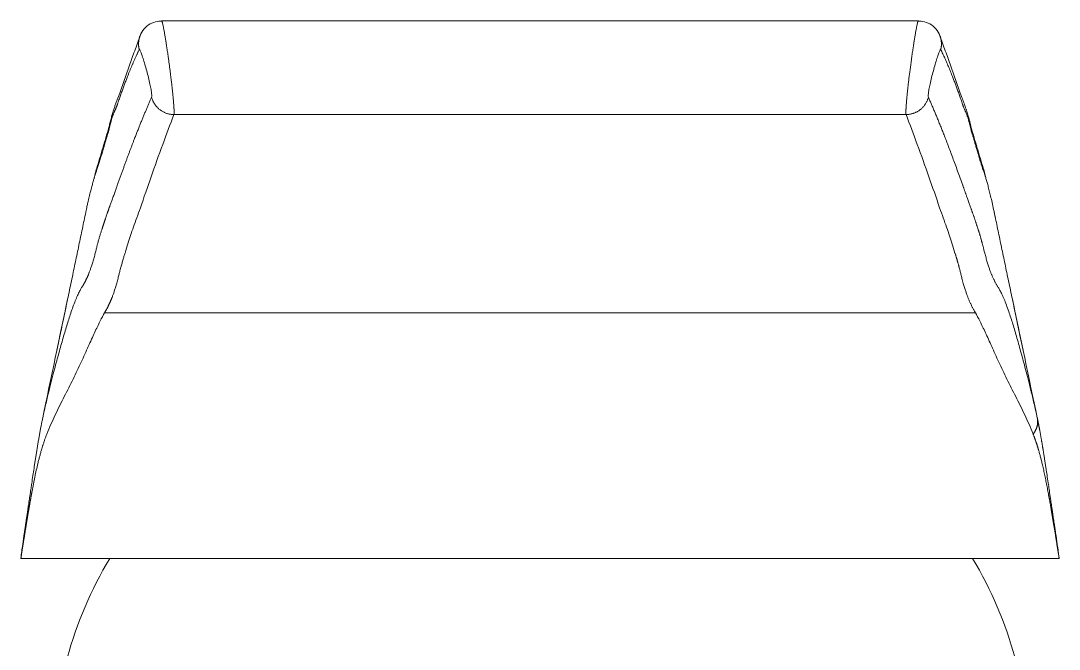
# Model space of a CAD drawing. Extents: x 840 to 1630, y 0 to 579.
# Drawn here: x 1030.65 to 1075.62, y 377.52 to 404.75 of the extents above; entities that cross this region are included whole.
import ezdxf

# ---------------------------------------------------------------- set-up
doc = ezdxf.new("R2010")
doc.units = 0
doc.header["$LTSCALE"] = 10
doc.header["$MEASUREMENT"] = 0
doc.layers.add('1', color=7, linetype='CONTINUOUS')

msp = doc.modelspace()

# ---------------------------------------------------------------- linework, layer by layer
at = {"layer": '1', "color": 7, "linetype": 'Continuous', "lineweight": 18}
for p, q in [((1069.527, 404.747), (1036.746, 404.747)), ((1053.136, 392.099), (1038.497, 392.099)), ((1053.136, 392.099), (1067.775, 392.099)), ((1034.503, 381.446), (1031.436, 381.446)), ((1074.836, 381.446), (1071.869, 381.446))]:
    msp.add_line(p, q, dxfattribs=at)
at = {"layer": '1', "color": 7, "linetype": 'Continuous', "lineweight": 13}
msp.add_line((1068.99, 400.682), (1037.282, 400.682), dxfattribs=at)
at = {"layer": '1', "color": 7, "linetype": 'Continuous', "lineweight": 18}
for centre, start, end in [((1049.064, 372.672), 148.9305, 164.7929), ((1057.308, 372.672), 15.2071, 31.0695)]:
    msp.add_arc(centre, 17, start, end, dxfattribs=at)
for centre, major_axis, ratio, start_param, end_param in [((1035.423, 399.838), (0.957, -0.289), 0.9944, 3.138455, 3.403718), ((1031.744, 382.081), (-0.989, 0.146), 0.852863, 6.233612, 6.466654), ((1074.528, 382.081), (0.989, 0.146), 0.852872, 6.099691, 6.332731)]:
    msp.add_ellipse(centre, major_axis=major_axis, ratio=ratio, start_param=start_param, end_param=end_param, dxfattribs=at)
for points, knots in [([(1036.788, 404.731), (1036.683, 404.737), (1036.474, 404.718), (1036.169, 404.582), (1035.918, 404.336), (1035.819, 404.126), (1035.785, 404.01)], [0, 0, 0, 0, 0.231538, 0.483265, 0.744179, 1, 1, 1, 1]), ([(1036.765, 404.732), (1036.764, 404.734), (1036.762, 404.737), (1036.76, 404.741), (1036.758, 404.744), (1036.756, 404.747), (1036.755, 404.747), (1036.754, 404.747), (1036.754, 404.747)], [0, 0, 0, 0, 0.18056, 0.361515, 0.542184, 0.722571, 0.90268, 1, 1, 1, 1]), ([(1070.488, 404.01), (1070.453, 404.126), (1070.354, 404.336), (1070.104, 404.582), (1069.798, 404.718), (1069.589, 404.737), (1069.484, 404.731)], [0, 0, 0, 0, 0.255821, 0.516735, 0.768462, 1, 1, 1, 1]), ([(1069.518, 404.747), (1069.518, 404.747), (1069.518, 404.747), (1069.517, 404.747), (1069.516, 404.747), (1069.515, 404.746), (1069.514, 404.745), (1069.513, 404.744), (1069.512, 404.742), (1069.511, 404.74), (1069.51, 404.738), (1069.509, 404.736), (1069.508, 404.734), (1069.508, 404.732), (1069.508, 404.732)], [0, 0, 0, 0, 0.07147, 0.158853, 0.246301, 0.333815, 0.421395, 0.509042, 0.596757, 0.684539, 0.77239, 0.860308, 0.948295, 1, 1, 1, 1]), ([(1033.882, 398.114), (1033.878, 398.101), (1033.869, 398.074), (1033.856, 398.029), (1033.84, 397.977), (1033.823, 397.919), (1033.804, 397.854), (1033.786, 397.79), (1033.767, 397.722), (1033.747, 397.648), (1033.721, 397.552), (1033.697, 397.46), (1033.66, 397.312), (1033.614, 397.12), (1033.568, 396.922), (1033.536, 396.781), (1033.516, 396.692), (1033.498, 396.609), (1033.487, 396.557), (1033.482, 396.538)], [0, 0, 0, 0, 0.025878, 0.055942, 0.09019, 0.128617, 0.171219, 0.217993, 0.255248, 0.303193, 0.361828, 0.439257, 0.480687, 0.642397, 0.800494, 0.849115, 0.904055, 0.965328, 1, 1, 1, 1]), ([(1033.882, 398.114), (1033.883, 398.12), (1033.884, 398.131), (1033.886, 398.147), (1033.889, 398.164), (1033.891, 398.18), (1033.894, 398.197), (1033.898, 398.213), (1033.901, 398.23), (1033.905, 398.247), (1033.909, 398.264), (1033.914, 398.28), (1033.919, 398.297), (1033.924, 398.314), (1033.928, 398.325), (1033.93, 398.331), (1033.93, 398.331)], [0, 0, 0, 0, 0.074166, 0.148794, 0.223879, 0.299415, 0.375394, 0.451809, 0.528653, 0.605919, 0.683597, 0.76168, 0.840159, 0.919025, 0.998268, 1, 1, 1, 1]), ([(1072.39, 398.115), (1072.39, 398.12), (1072.388, 398.131), (1072.386, 398.147), (1072.384, 398.164), (1072.381, 398.18), (1072.378, 398.197), (1072.375, 398.214), (1072.371, 398.23), (1072.367, 398.247), (1072.363, 398.264), (1072.358, 398.28), (1072.353, 398.297), (1072.348, 398.314), (1072.344, 398.325), (1072.342, 398.331), (1072.342, 398.331)], [0, 0, 0, 0, 0.074264, 0.148966, 0.224099, 0.299655, 0.375628, 0.45201, 0.528793, 0.605969, 0.68353, 0.761466, 0.839769, 0.918429, 0.997436, 1, 1, 1, 1]), ([(1038.497, 392.099), (1038.391, 392.099), (1036.985, 392.099), (1035.579, 392.099), (1034.279, 392.099)], [0, 0, 0, 0, 0.075514, 1, 1, 1, 1]), ([(1067.775, 392.099), (1067.882, 392.099), (1069.288, 392.099), (1070.694, 392.099), (1071.993, 392.099)], [0, 0, 0, 0, 0.075514, 1, 1, 1, 1]), ([(1030.762, 382.269), (1030.764, 382.277), (1030.766, 382.294), (1030.77, 382.32), (1030.774, 382.346), (1030.778, 382.373), (1030.782, 382.4), (1030.786, 382.428), (1030.79, 382.456), (1030.795, 382.485), (1030.799, 382.515), (1030.803, 382.545), (1030.808, 382.575), (1030.813, 382.607), (1030.817, 382.638), (1030.822, 382.67), (1030.827, 382.703), (1030.832, 382.736), (1030.837, 382.77), (1030.842, 382.804), (1030.852, 382.872), (1030.868, 382.979), (1030.89, 383.13), (1030.915, 383.295), (1030.938, 383.455), (1030.964, 383.629), (1030.995, 383.839), (1031.027, 384.051), (1031.054, 384.237), (1031.074, 384.369), (1031.092, 384.49), (1031.108, 384.601), (1031.136, 384.786), (1031.174, 385.039), (1031.216, 385.315), (1031.249, 385.537), (1031.277, 385.713), (1031.303, 385.884), (1031.326, 386.028), (1031.346, 386.148), (1031.361, 386.245), (1031.377, 386.34), (1031.393, 386.434), (1031.408, 386.526), (1031.424, 386.617), (1031.439, 386.707), (1031.455, 386.795), (1031.471, 386.883), (1031.486, 386.969), (1031.502, 387.053), (1031.518, 387.137), (1031.534, 387.219), (1031.55, 387.3), (1031.566, 387.38), (1031.583, 387.459), (1031.594, 387.51), (1031.599, 387.536)], [0, 0, 0, 0, 0.005048, 0.010163, 0.015346, 0.020597, 0.025916, 0.031302, 0.036756, 0.042277, 0.047867, 0.053524, 0.059249, 0.065041, 0.070901, 0.076829, 0.082824, 0.088887, 0.095018, 0.101215, 0.107481, 0.131643, 0.15815, 0.186989, 0.218145, 0.241054, 0.27703, 0.325982, 0.350688, 0.373627, 0.394807, 0.414235, 0.43192, 0.492597, 0.549622, 0.583303, 0.616543, 0.649354, 0.681746, 0.70114, 0.72044, 0.739647, 0.758764, 0.777793, 0.796736, 0.815594, 0.834371, 0.853068, 0.871687, 0.89023, 0.908699, 0.927096, 0.945423, 0.963681, 0.981873, 1, 1, 1, 1]), ([(1074.673, 387.536), (1074.676, 387.523), (1074.682, 387.497), (1074.69, 387.458), (1074.698, 387.418), (1074.706, 387.378), (1074.714, 387.338), (1074.723, 387.297), (1074.731, 387.257), (1074.739, 387.216), (1074.747, 387.174), (1074.755, 387.132), (1074.763, 387.09), (1074.771, 387.048), (1074.779, 387.005), (1074.787, 386.962), (1074.795, 386.919), (1074.803, 386.876), (1074.811, 386.832), (1074.819, 386.787), (1074.826, 386.743), (1074.834, 386.698), (1074.842, 386.653), (1074.85, 386.607), (1074.858, 386.561), (1074.866, 386.515), (1074.874, 386.469), (1074.882, 386.422), (1074.89, 386.374), (1074.897, 386.327), (1074.905, 386.279), (1074.913, 386.23), (1074.921, 386.182), (1074.929, 386.133), (1074.937, 386.083), (1074.945, 386.033), (1074.959, 385.945), (1074.98, 385.816), (1075.006, 385.644), (1075.034, 385.467), (1075.067, 385.245), (1075.109, 384.971), (1075.154, 384.67), (1075.2, 384.36), (1075.236, 384.114), (1075.266, 383.914), (1075.284, 383.789), (1075.301, 383.679), (1075.315, 383.585), (1075.326, 383.505), (1075.34, 383.411), (1075.357, 383.299), (1075.376, 383.167), (1075.395, 383.044), (1075.412, 382.93), (1075.426, 382.836), (1075.437, 382.76), (1075.446, 382.698), (1075.455, 382.638), (1075.464, 382.58), (1075.472, 382.523), (1075.48, 382.469), (1075.488, 382.416), (1075.496, 382.365), (1075.503, 382.316), (1075.507, 382.285), (1075.51, 382.269)], [0, 0, 0, 0, 0.00915, 0.018316, 0.027498, 0.036697, 0.045912, 0.055144, 0.064393, 0.073659, 0.082943, 0.092245, 0.101564, 0.110902, 0.120259, 0.129634, 0.139028, 0.148442, 0.157875, 0.167328, 0.176801, 0.186294, 0.195808, 0.205343, 0.214899, 0.224476, 0.234075, 0.243696, 0.253338, 0.263004, 0.272692, 0.282403, 0.292137, 0.301895, 0.311677, 0.321483, 0.331313, 0.363692, 0.396542, 0.429874, 0.463699, 0.519485, 0.579112, 0.624426, 0.682359, 0.706515, 0.728048, 0.746945, 0.763198, 0.776797, 0.787736, 0.812035, 0.834958, 0.8565, 0.876654, 0.895416, 0.906911, 0.918176, 0.929212, 0.940017, 0.950591, 0.960934, 0.971047, 0.980928, 0.990579, 1, 1, 1, 1]), ([(1053.136, 381.446), (1050.371, 381.446), (1044.842, 381.446), (1037.662, 381.446), (1032.562, 381.446), (1031.005, 381.446), (1030.74, 381.446)], [0, 0, 0, 0, 0.250002, 0.500004, 0.750005, 1, 1, 1, 1]), ([(1075.532, 381.446), (1075.267, 381.446), (1073.71, 381.446), (1068.61, 381.446), (1061.431, 381.446), (1055.901, 381.446), (1053.136, 381.446)], [0, 0, 0, 0, 0.249995, 0.499996, 0.749998, 1, 1, 1, 1])]:
    msp.add_open_spline(points, degree=3, knots=knots, dxfattribs=at)
at = {"layer": '1', "color": 7, "linetype": 'Continuous', "lineweight": 13}
for points, knots in [([(1037.282, 400.682), (1037.282, 400.683), (1037.283, 400.685), (1037.284, 400.689), (1037.284, 400.693), (1037.285, 400.697), (1037.285, 400.701), (1037.286, 400.706), (1037.286, 400.711), (1037.286, 400.716), (1037.287, 400.722), (1037.287, 400.727), (1037.287, 400.733), (1037.288, 400.739), (1037.288, 400.746), (1037.288, 400.752), (1037.288, 400.759), (1037.288, 400.766), (1037.289, 400.773), (1037.289, 400.781), (1037.289, 400.789), (1037.289, 400.797), (1037.289, 400.805), (1037.288, 400.813), (1037.288, 400.822), (1037.288, 400.831), (1037.288, 400.84), (1037.288, 400.849), (1037.288, 400.858), (1037.287, 400.868), (1037.287, 400.878), (1037.287, 400.888), (1037.286, 400.898), (1037.286, 400.908), (1037.285, 400.919), (1037.285, 400.93), (1037.283, 400.97), (1037.279, 401.045), (1037.27, 401.168), (1037.259, 401.306), (1037.245, 401.455), (1037.23, 401.615), (1037.212, 401.785), (1037.191, 401.968), (1037.167, 402.173), (1037.139, 402.405), (1037.104, 402.669), (1037.071, 402.912), (1037.04, 403.139), (1037.01, 403.345), (1036.981, 403.539), (1036.953, 403.723), (1036.927, 403.889), (1036.9, 404.051), (1036.877, 404.188), (1036.855, 404.313), (1036.835, 404.426), (1036.815, 404.526), (1036.799, 404.606), (1036.788, 404.653), (1036.781, 404.678), (1036.778, 404.69), (1036.775, 404.7), (1036.772, 404.71), (1036.77, 404.718), (1036.767, 404.726), (1036.766, 404.73), (1036.765, 404.732), (1036.765, 404.732)], [0, 0, 0, 0, 0.003899, 0.007794, 0.011684, 0.01557, 0.019451, 0.023328, 0.027199, 0.031066, 0.034928, 0.038784, 0.042636, 0.046483, 0.050324, 0.05416, 0.057991, 0.061817, 0.065638, 0.069454, 0.073264, 0.07707, 0.08087, 0.084665, 0.088455, 0.09224, 0.096019, 0.099794, 0.103563, 0.107327, 0.111086, 0.11484, 0.118588, 0.122331, 0.12607, 0.129803, 0.13353, 0.166557, 0.199879, 0.233485, 0.267358, 0.299533, 0.332729, 0.366927, 0.402126, 0.442878, 0.488135, 0.537895, 0.567341, 0.605996, 0.64707, 0.674078, 0.712346, 0.74771, 0.780179, 0.809745, 0.845084, 0.879313, 0.912423, 0.944406, 0.952381, 0.960344, 0.968294, 0.976232, 0.984157, 0.99207, 0.99997, 1, 1, 1, 1]), ([(1069.508, 404.732), (1069.507, 404.731), (1069.507, 404.73), (1069.506, 404.728), (1069.505, 404.724), (1069.503, 404.721), (1069.502, 404.717), (1069.501, 404.713), (1069.5, 404.709), (1069.498, 404.704), (1069.497, 404.699), (1069.495, 404.694), (1069.494, 404.689), (1069.492, 404.684), (1069.491, 404.678), (1069.489, 404.672), (1069.484, 404.65), (1069.474, 404.606), (1069.457, 404.526), (1069.438, 404.426), (1069.417, 404.313), (1069.395, 404.188), (1069.372, 404.052), (1069.346, 403.889), (1069.319, 403.723), (1069.291, 403.539), (1069.262, 403.345), (1069.233, 403.139), (1069.195, 402.868), (1069.151, 402.544), (1069.11, 402.214), (1069.081, 401.968), (1069.061, 401.785), (1069.043, 401.615), (1069.027, 401.455), (1069.013, 401.306), (1069.002, 401.168), (1068.994, 401.045), (1068.989, 400.966), (1068.987, 400.92), (1068.986, 400.899), (1068.985, 400.879), (1068.985, 400.86), (1068.984, 400.842), (1068.984, 400.825), (1068.984, 400.808), (1068.984, 400.792), (1068.984, 400.777), (1068.984, 400.763), (1068.984, 400.75), (1068.985, 400.737), (1068.985, 400.726), (1068.986, 400.715), (1068.987, 400.705), (1068.988, 400.696), (1068.989, 400.688), (1068.99, 400.684), (1068.99, 400.682)], [0, 0, 0, 0, 0.001581, 0.005418, 0.009258, 0.013101, 0.016946, 0.020795, 0.024647, 0.028501, 0.032359, 0.03622, 0.040083, 0.04395, 0.047819, 0.051692, 0.055567, 0.08755, 0.120668, 0.15491, 0.190268, 0.219831, 0.252301, 0.28767, 0.325947, 0.352956, 0.394037, 0.432692, 0.462148, 0.535021, 0.59781, 0.633009, 0.66721, 0.700413, 0.732599, 0.76647, 0.800075, 0.833395, 0.866422, 0.873677, 0.880952, 0.888246, 0.89556, 0.902894, 0.910247, 0.917621, 0.925013, 0.932425, 0.939857, 0.947309, 0.95478, 0.96227, 0.96978, 0.977308, 0.984854, 0.992419, 1, 1, 1, 1]), ([(1035.78, 403.501), (1035.772, 403.485), (1035.757, 403.453), (1035.733, 403.405), (1035.71, 403.356), (1035.687, 403.307), (1035.664, 403.257), (1035.64, 403.206), (1035.617, 403.155), (1035.593, 403.103), (1035.57, 403.05), (1035.547, 402.997), (1035.523, 402.943), (1035.499, 402.888), (1035.476, 402.833), (1035.452, 402.777), (1035.428, 402.72), (1035.405, 402.663), (1035.381, 402.605), (1035.357, 402.546), (1035.333, 402.487), (1035.309, 402.427), (1035.273, 402.333), (1035.223, 402.205), (1035.16, 402.04), (1035.097, 401.87), (1035.033, 401.693), (1034.968, 401.511), (1034.902, 401.323), (1034.858, 401.196), (1034.836, 401.131)], [0, 0, 0, 0, 0.020672, 0.041592, 0.062757, 0.084169, 0.105828, 0.127734, 0.149886, 0.172285, 0.19493, 0.217822, 0.240961, 0.264346, 0.287978, 0.311857, 0.335983, 0.360355, 0.384974, 0.409839, 0.434951, 0.460311, 0.485916, 0.552928, 0.622083, 0.69338, 0.76682, 0.842404, 0.92013, 1, 1, 1, 1]), ([(1071.437, 401.131), (1071.425, 401.164), (1071.403, 401.228), (1071.37, 401.324), (1071.337, 401.419), (1071.304, 401.512), (1071.272, 401.604), (1071.239, 401.694), (1071.207, 401.783), (1071.175, 401.871), (1071.143, 401.957), (1071.111, 402.041), (1071.08, 402.125), (1071.049, 402.206), (1071.018, 402.287), (1070.982, 402.378), (1070.941, 402.481), (1070.896, 402.594), (1070.851, 402.704), (1070.805, 402.812), (1070.76, 402.917), (1070.715, 403.021), (1070.671, 403.121), (1070.626, 403.22), (1070.581, 403.315), (1070.537, 403.409), (1070.507, 403.47), (1070.492, 403.501)], [0, 0, 0, 0, 0.040203, 0.079869, 0.119, 0.157595, 0.195655, 0.233179, 0.270167, 0.306619, 0.342536, 0.377917, 0.412762, 0.447071, 0.480845, 0.514084, 0.562753, 0.610523, 0.657394, 0.703366, 0.748439, 0.792613, 0.835888, 0.878264, 0.919742, 0.96032, 1, 1, 1, 1]), ([(1034.829, 397.62), (1034.848, 397.673), (1034.885, 397.777), (1034.941, 397.933), (1034.996, 398.086), (1035.051, 398.236), (1035.105, 398.384), (1035.158, 398.529), (1035.21, 398.672), (1035.262, 398.812), (1035.314, 398.95), (1035.364, 399.085), (1035.414, 399.218), (1035.464, 399.348), (1035.512, 399.476), (1035.567, 399.617), (1035.627, 399.773), (1035.693, 399.942), (1035.758, 400.107), (1035.823, 400.268), (1035.887, 400.426), (1035.95, 400.58), (1036.013, 400.731), (1036.074, 400.878), (1036.135, 401.022), (1036.196, 401.162), (1036.256, 401.299), (1036.296, 401.388), (1036.315, 401.433)], [0, 0, 0, 0, 0.040703, 0.080795, 0.120276, 0.159146, 0.197405, 0.235053, 0.272091, 0.308518, 0.344334, 0.379539, 0.414134, 0.448118, 0.481491, 0.514254, 0.559454, 0.603795, 0.647277, 0.689902, 0.731668, 0.772575, 0.812624, 0.851816, 0.890149, 0.927624, 0.964241, 1, 1, 1, 1]), ([(1069.957, 401.433), (1069.968, 401.408), (1069.991, 401.357), (1070.025, 401.28), (1070.059, 401.202), (1070.093, 401.123), (1070.128, 401.043), (1070.163, 400.962), (1070.198, 400.879), (1070.233, 400.795), (1070.268, 400.71), (1070.304, 400.624), (1070.34, 400.537), (1070.376, 400.449), (1070.412, 400.359), (1070.449, 400.269), (1070.486, 400.177), (1070.523, 400.084), (1070.56, 399.99), (1070.598, 399.894), (1070.635, 399.798), (1070.673, 399.7), (1070.731, 399.55), (1070.81, 399.346), (1070.909, 399.083), (1071.011, 398.81), (1071.116, 398.527), (1071.223, 398.234), (1071.332, 397.93), (1071.406, 397.725), (1071.443, 397.62)], [0, 0, 0, 0, 0.020329, 0.040937, 0.061826, 0.082995, 0.104445, 0.126174, 0.148184, 0.170473, 0.193044, 0.215894, 0.239024, 0.262435, 0.286126, 0.310098, 0.334349, 0.358881, 0.383693, 0.408786, 0.434159, 0.459813, 0.485746, 0.551882, 0.62046, 0.691481, 0.764946, 0.840853, 0.919205, 1, 1, 1, 1]), ([(1034.836, 401.131), (1034.833, 401.124), (1034.829, 401.11), (1034.821, 401.089), (1034.813, 401.067), (1034.805, 401.044), (1034.796, 401.021), (1034.787, 400.997), (1034.777, 400.973), (1034.767, 400.948), (1034.756, 400.922), (1034.745, 400.896), (1034.733, 400.87), (1034.721, 400.842), (1034.709, 400.814), (1034.694, 400.779), (1034.677, 400.74), (1034.661, 400.7), (1034.648, 400.668), (1034.632, 400.626), (1034.613, 400.573), (1034.594, 400.514), (1034.578, 400.461), (1034.565, 400.411), (1034.55, 400.353), (1034.533, 400.288), (1034.518, 400.224), (1034.503, 400.162), (1034.489, 400.106), (1034.476, 400.057), (1034.465, 400.014), (1034.455, 399.977), (1034.445, 399.941), (1034.435, 399.906), (1034.428, 399.882), (1034.424, 399.87)], [0, 0, 0, 0, 0.016153, 0.032884, 0.050189, 0.068063, 0.086508, 0.10553, 0.125141, 0.145359, 0.166208, 0.187721, 0.209939, 0.232915, 0.256709, 0.281396, 0.322148, 0.3565, 0.384153, 0.404741, 0.463547, 0.516564, 0.551179, 0.590574, 0.634885, 0.684163, 0.738348, 0.779999, 0.821881, 0.863827, 0.891082, 0.918374, 0.945656, 0.972882, 1, 1, 1, 1]), ([(1071.848, 399.87), (1071.846, 399.879), (1071.84, 399.896), (1071.832, 399.923), (1071.824, 399.952), (1071.816, 399.983), (1071.807, 400.017), (1071.796, 400.058), (1071.783, 400.107), (1071.769, 400.164), (1071.756, 400.218), (1071.744, 400.269), (1071.732, 400.316), (1071.721, 400.361), (1071.71, 400.402), (1071.7, 400.44), (1071.69, 400.475), (1071.679, 400.512), (1071.666, 400.552), (1071.651, 400.597), (1071.633, 400.646), (1071.608, 400.71), (1071.58, 400.775), (1071.553, 400.836), (1071.533, 400.884), (1071.513, 400.929), (1071.495, 400.973), (1071.478, 401.015), (1071.463, 401.055), (1071.449, 401.093), (1071.441, 401.119), (1071.437, 401.131)], [0, 0, 0, 0, 0.019225, 0.039889, 0.061995, 0.08554, 0.110516, 0.1369, 0.17898, 0.221004, 0.262808, 0.30026, 0.335872, 0.369586, 0.401367, 0.431201, 0.459093, 0.485061, 0.519782, 0.557291, 0.597333, 0.645146, 0.720743, 0.762859, 0.802488, 0.839945, 0.875451, 0.909152, 0.94113, 0.971416, 1, 1, 1, 1]), ([(1035.828, 396.644), (1035.98, 397.091), (1036.297, 398.006), (1036.777, 399.352), (1037.114, 400.251), (1037.282, 400.682)], [0, 0, 0, 0, 0.331715, 0.679952, 1, 1, 1, 1]), ([(1068.99, 400.682), (1069.158, 400.251), (1069.496, 399.352), (1069.976, 398.006), (1070.292, 397.091), (1070.445, 396.644)], [0, 0, 0, 0, 0.320048, 0.668285, 1, 1, 1, 1]), ([(1034.424, 399.87), (1034.419, 399.855), (1034.409, 399.824), (1034.395, 399.776), (1034.379, 399.726), (1034.364, 399.674), (1034.347, 399.619), (1034.331, 399.563), (1034.314, 399.505), (1034.295, 399.44), (1034.268, 399.346), (1034.225, 399.199), (1034.18, 399.042), (1034.138, 398.901), (1034.108, 398.799), (1034.078, 398.702), (1034.049, 398.607), (1034.02, 398.517), (1033.991, 398.429), (1033.963, 398.346), (1033.936, 398.265), (1033.909, 398.189), (1033.891, 398.139), (1033.882, 398.114)], [0, 0, 0, 0, 0.026279, 0.053644, 0.082097, 0.111636, 0.142263, 0.173977, 0.20678, 0.24067, 0.28294, 0.365078, 0.487117, 0.545969, 0.603142, 0.658634, 0.712446, 0.764576, 0.815026, 0.863793, 0.910878, 0.95628, 1, 1, 1, 1]), ([(1072.39, 398.115), (1072.385, 398.129), (1072.375, 398.157), (1072.36, 398.199), (1072.345, 398.242), (1072.329, 398.286), (1072.314, 398.33), (1072.299, 398.375), (1072.284, 398.42), (1072.269, 398.466), (1072.254, 398.513), (1072.222, 398.611), (1072.171, 398.775), (1072.113, 398.971), (1072.065, 399.137), (1072.032, 399.25), (1072.007, 399.338), (1071.989, 399.401), (1071.971, 399.461), (1071.952, 399.526), (1071.93, 399.602), (1071.908, 399.674), (1071.888, 399.743), (1071.868, 399.808), (1071.855, 399.85), (1071.848, 399.87)], [0, 0, 0, 0, 0.025097, 0.050414, 0.07595, 0.101705, 0.12768, 0.153874, 0.180288, 0.206921, 0.233774, 0.260846, 0.376338, 0.514225, 0.591607, 0.65492, 0.704171, 0.739368, 0.760517, 0.80523, 0.848023, 0.888895, 0.927849, 0.964884, 1, 1, 1, 1]), ([(1034.167, 395.725), (1034.17, 395.733), (1034.175, 395.75), (1034.184, 395.774), (1034.192, 395.799), (1034.2, 395.825), (1034.209, 395.85), (1034.217, 395.875), (1034.225, 395.901), (1034.234, 395.927), (1034.242, 395.953), (1034.251, 395.98), (1034.26, 396.007), (1034.269, 396.035), (1034.278, 396.063), (1034.287, 396.093), (1034.297, 396.123), (1034.308, 396.154), (1034.322, 396.196), (1034.341, 396.251), (1034.365, 396.32), (1034.385, 396.377), (1034.401, 396.421), (1034.412, 396.452), (1034.424, 396.487), (1034.438, 396.524), (1034.452, 396.565), (1034.473, 396.624), (1034.506, 396.716), (1034.551, 396.841), (1034.597, 396.971), (1034.638, 397.085), (1034.672, 397.18), (1034.703, 397.267), (1034.733, 397.349), (1034.76, 397.425), (1034.785, 397.495), (1034.808, 397.56), (1034.822, 397.6), (1034.829, 397.62)], [0, 0, 0, 0, 0.012803, 0.025746, 0.03884, 0.052097, 0.065533, 0.079167, 0.09302, 0.107117, 0.121488, 0.136164, 0.151182, 0.166583, 0.182411, 0.198717, 0.215554, 0.232983, 0.251069, 0.287166, 0.325181, 0.365462, 0.38077, 0.397553, 0.415862, 0.435745, 0.457246, 0.480402, 0.527528, 0.599751, 0.673195, 0.726619, 0.773658, 0.818212, 0.860129, 0.899305, 0.935683, 0.969245, 1, 1, 1, 1]), ([(1071.443, 397.62), (1071.448, 397.608), (1071.457, 397.582), (1071.471, 397.543), (1071.485, 397.501), (1071.501, 397.457), (1071.518, 397.41), (1071.535, 397.361), (1071.554, 397.309), (1071.573, 397.255), (1071.593, 397.199), (1071.614, 397.141), (1071.638, 397.074), (1071.665, 396.998), (1071.695, 396.915), (1071.724, 396.833), (1071.753, 396.753), (1071.781, 396.674), (1071.803, 396.612), (1071.82, 396.565), (1071.832, 396.532), (1071.845, 396.496), (1071.858, 396.459), (1071.872, 396.419), (1071.888, 396.374), (1071.906, 396.324), (1071.924, 396.271), (1071.942, 396.221), (1071.958, 396.174), (1071.973, 396.13), (1071.987, 396.088), (1072, 396.047), (1072.013, 396.007), (1072.026, 395.967), (1072.039, 395.927), (1072.052, 395.887), (1072.065, 395.847), (1072.078, 395.807), (1072.091, 395.766), (1072.101, 395.739), (1072.105, 395.725)], [0, 0, 0, 0, 0.019434, 0.040035, 0.061809, 0.084759, 0.108883, 0.13417, 0.160607, 0.188169, 0.216827, 0.246538, 0.277254, 0.32002, 0.362467, 0.404434, 0.445763, 0.486296, 0.52587, 0.541774, 0.559174, 0.57798, 0.59808, 0.619343, 0.641618, 0.672091, 0.701222, 0.729166, 0.756084, 0.780561, 0.804202, 0.827148, 0.849533, 0.871482, 0.89311, 0.914527, 0.935832, 0.957122, 0.978484, 1, 1, 1, 1]), ([(1033.324, 393.245), (1033.329, 393.254), (1033.339, 393.27), (1033.354, 393.295), (1033.368, 393.321), (1033.383, 393.346), (1033.397, 393.372), (1033.411, 393.398), (1033.425, 393.424), (1033.439, 393.451), (1033.453, 393.478), (1033.466, 393.505), (1033.48, 393.532), (1033.493, 393.56), (1033.506, 393.588), (1033.519, 393.616), (1033.532, 393.644), (1033.545, 393.673), (1033.557, 393.702), (1033.569, 393.731), (1033.582, 393.76), (1033.594, 393.79), (1033.617, 393.849), (1033.654, 393.945), (1033.703, 394.087), (1033.756, 394.252), (1033.81, 394.439), (1033.861, 394.63), (1033.906, 394.805), (1033.943, 394.95), (1033.973, 395.064), (1033.997, 395.157), (1034.018, 395.236), (1034.039, 395.313), (1034.061, 395.388), (1034.082, 395.46), (1034.103, 395.53), (1034.124, 395.597), (1034.145, 395.662), (1034.16, 395.704), (1034.167, 395.725)], [0, 0, 0, 0, 0.010291, 0.020668, 0.031134, 0.041687, 0.052327, 0.063055, 0.07387, 0.084773, 0.095764, 0.106843, 0.118009, 0.129263, 0.140604, 0.152034, 0.163551, 0.175157, 0.18685, 0.198631, 0.2105, 0.222458, 0.234503, 0.281908, 0.338528, 0.404371, 0.479445, 0.561128, 0.630907, 0.68877, 0.734709, 0.767691, 0.799797, 0.831028, 0.861382, 0.89086, 0.919462, 0.947185, 0.974032, 1, 1, 1, 1]), ([(1072.105, 395.725), (1072.109, 395.714), (1072.117, 395.692), (1072.128, 395.658), (1072.139, 395.624), (1072.151, 395.589), (1072.162, 395.553), (1072.173, 395.517), (1072.185, 395.479), (1072.196, 395.442), (1072.207, 395.403), (1072.219, 395.364), (1072.23, 395.324), (1072.241, 395.283), (1072.252, 395.242), (1072.264, 395.2), (1072.275, 395.157), (1072.287, 395.113), (1072.304, 395.046), (1072.33, 394.945), (1072.367, 394.8), (1072.413, 394.624), (1072.464, 394.434), (1072.518, 394.247), (1072.571, 394.083), (1072.62, 393.942), (1072.66, 393.836), (1072.691, 393.76), (1072.714, 393.704), (1072.738, 393.649), (1072.762, 393.596), (1072.787, 393.543), (1072.813, 393.491), (1072.839, 393.44), (1072.865, 393.39), (1072.892, 393.341), (1072.92, 393.293), (1072.939, 393.261), (1072.948, 393.245)], [0, 0, 0, 0, 0.01375, 0.027748, 0.041996, 0.056493, 0.071239, 0.086233, 0.101477, 0.116969, 0.13271, 0.1487, 0.164939, 0.181426, 0.198161, 0.215145, 0.232377, 0.249857, 0.267585, 0.31322, 0.371017, 0.440967, 0.523058, 0.597584, 0.663071, 0.719527, 0.76696, 0.789725, 0.812173, 0.834304, 0.85612, 0.87762, 0.898804, 0.919673, 0.940227, 0.960466, 0.98039, 1, 1, 1, 1]), ([(1034.317, 392.166), (1034.322, 392.175), (1034.333, 392.192), (1034.347, 392.218), (1034.362, 392.245), (1034.377, 392.271), (1034.391, 392.298), (1034.406, 392.326), (1034.42, 392.353), (1034.434, 392.38), (1034.448, 392.408), (1034.461, 392.436), (1034.475, 392.464), (1034.488, 392.493), (1034.502, 392.522), (1034.515, 392.55), (1034.528, 392.579), (1034.54, 392.609), (1034.553, 392.638), (1034.565, 392.668), (1034.578, 392.698), (1034.59, 392.728), (1034.615, 392.791), (1034.652, 392.891), (1034.703, 393.037), (1034.754, 393.2), (1034.808, 393.387), (1034.86, 393.578), (1034.905, 393.756), (1034.942, 393.899), (1034.972, 394.014), (1034.997, 394.112), (1035.021, 394.202), (1035.045, 394.29), (1035.069, 394.374), (1035.093, 394.456), (1035.117, 394.535), (1035.141, 394.611), (1035.157, 394.66), (1035.165, 394.684)], [0, 0, 0, 0, 0.010358, 0.020803, 0.031333, 0.04195, 0.052652, 0.063441, 0.074316, 0.085277, 0.096323, 0.107456, 0.118675, 0.12998, 0.141371, 0.152848, 0.164411, 0.17606, 0.187795, 0.199616, 0.211523, 0.223516, 0.235595, 0.285866, 0.343523, 0.408557, 0.480965, 0.565617, 0.63631, 0.693056, 0.735864, 0.773021, 0.808994, 0.843784, 0.877391, 0.909815, 0.941058, 0.971119, 1, 1, 1, 1]), ([(1071.107, 394.684), (1071.112, 394.672), (1071.12, 394.646), (1071.133, 394.606), (1071.146, 394.566), (1071.159, 394.525), (1071.172, 394.483), (1071.184, 394.44), (1071.197, 394.396), (1071.21, 394.351), (1071.223, 394.305), (1071.236, 394.259), (1071.249, 394.211), (1071.262, 394.163), (1071.275, 394.114), (1071.288, 394.064), (1071.306, 393.994), (1071.332, 393.894), (1071.368, 393.751), (1071.414, 393.572), (1071.466, 393.381), (1071.52, 393.195), (1071.571, 393.032), (1071.621, 392.887), (1071.663, 392.778), (1071.694, 392.698), (1071.718, 392.641), (1071.742, 392.586), (1071.766, 392.531), (1071.792, 392.476), (1071.817, 392.423), (1071.844, 392.37), (1071.871, 392.318), (1071.898, 392.267), (1071.926, 392.216), (1071.945, 392.183), (1071.955, 392.166)], [0, 0, 0, 0, 0.01529, 0.030933, 0.046928, 0.063276, 0.079978, 0.097032, 0.11444, 0.132201, 0.150316, 0.168784, 0.187605, 0.20678, 0.226309, 0.246192, 0.266429, 0.309068, 0.365795, 0.436617, 0.521546, 0.593625, 0.658377, 0.715797, 0.76588, 0.78863, 0.811088, 0.833252, 0.855123, 0.8767, 0.897984, 0.918974, 0.939671, 0.960074, 0.980184, 1, 1, 1, 1]), ([(1031.777, 386.839), (1031.835, 386.985), (1031.894, 387.128), (1032.017, 387.407), (1032.08, 387.544), (1032.208, 387.813), (1032.273, 387.946), (1032.404, 388.208), (1032.469, 388.338), (1032.6, 388.595), (1032.665, 388.722), (1032.792, 388.975), (1032.855, 389.1), (1032.978, 389.348), (1033.038, 389.471), (1033.154, 389.715), (1033.21, 389.836), (1033.32, 390.074), (1033.373, 390.19), (1033.476, 390.418), (1033.526, 390.529), (1033.623, 390.743), (1033.67, 390.847), (1033.76, 391.045), (1033.803, 391.141), (1033.887, 391.322), (1033.927, 391.409), (1034.004, 391.572), (1034.042, 391.649), (1034.15, 391.866), (1034.217, 391.992), (1034.279, 392.099)], [0, 0, 0, 0, 0.0625, 0.0625, 0.125, 0.125, 0.1875, 0.1875, 0.25, 0.25, 0.3125, 0.3125, 0.375, 0.375, 0.4375, 0.4375, 0.5, 0.5, 0.5625, 0.5625, 0.625, 0.625, 0.6875, 0.6875, 0.75, 0.75, 0.8125, 0.8125, 0.875, 0.875, 1, 1, 1, 1]), ([(1071.993, 392.099), (1072.055, 391.992), (1072.122, 391.866), (1072.231, 391.649), (1072.268, 391.572), (1072.346, 391.409), (1072.386, 391.322), (1072.469, 391.141), (1072.513, 391.045), (1072.603, 390.847), (1072.649, 390.743), (1072.746, 390.529), (1072.796, 390.418), (1072.899, 390.19), (1072.953, 390.074), (1073.062, 389.836), (1073.118, 389.715), (1073.234, 389.471), (1073.294, 389.348), (1073.417, 389.1), (1073.48, 388.975), (1073.608, 388.722), (1073.672, 388.595), (1073.803, 388.338), (1073.869, 388.208), (1073.999, 387.946), (1074.064, 387.813), (1074.193, 387.544), (1074.256, 387.407), (1074.378, 387.128), (1074.438, 386.985), (1074.495, 386.839)], [0, 0, 0, 0, 0.125, 0.125, 0.1875, 0.1875, 0.25, 0.25, 0.3125, 0.3125, 0.375, 0.375, 0.4375, 0.4375, 0.5, 0.5, 0.5625, 0.5625, 0.625, 0.625, 0.6875, 0.6875, 0.75, 0.75, 0.8125, 0.8125, 0.875, 0.875, 0.9375, 0.9375, 1, 1, 1, 1]), ([(1030.749, 382.071), (1030.75, 382.079), (1030.753, 382.095), (1030.757, 382.119), (1030.761, 382.144), (1030.765, 382.168), (1030.768, 382.193), (1030.772, 382.218), (1030.776, 382.243), (1030.78, 382.267), (1030.785, 382.292), (1030.789, 382.318), (1030.793, 382.343), (1030.797, 382.368), (1030.801, 382.393), (1030.805, 382.419), (1030.809, 382.444), (1030.813, 382.469), (1030.817, 382.495), (1030.821, 382.52), (1030.826, 382.546), (1030.83, 382.572), (1030.834, 382.597), (1030.838, 382.623), (1030.842, 382.648), (1030.846, 382.674), (1030.851, 382.699), (1030.855, 382.725), (1030.859, 382.75), (1030.863, 382.776), (1030.867, 382.802), (1030.871, 382.827), (1030.876, 382.853), (1030.88, 382.878), (1030.884, 382.903), (1030.888, 382.929), (1030.892, 382.954), (1030.897, 382.979), (1030.901, 383.005), (1030.905, 383.03), (1030.909, 383.055), (1030.913, 383.08), (1030.917, 383.105), (1030.922, 383.13), (1030.926, 383.155), (1030.93, 383.18), (1030.934, 383.205), (1030.938, 383.23), (1030.942, 383.255), (1030.947, 383.279), (1030.951, 383.304), (1030.955, 383.328), (1030.959, 383.353), (1030.963, 383.377), (1030.967, 383.401), (1030.971, 383.426), (1030.975, 383.45), (1030.98, 383.474), (1030.984, 383.498), (1030.988, 383.522), (1030.992, 383.546), (1030.996, 383.569), (1031, 383.593), (1031.004, 383.617), (1031.008, 383.64), (1031.012, 383.664), (1031.016, 383.687), (1031.02, 383.71), (1031.024, 383.733), (1031.028, 383.757), (1031.032, 383.78), (1031.036, 383.802), (1031.04, 383.825), (1031.044, 383.848), (1031.048, 383.871), (1031.052, 383.893), (1031.056, 383.916), (1031.06, 383.938), (1031.064, 383.96), (1031.068, 383.982), (1031.072, 384.004), (1031.076, 384.026), (1031.08, 384.048), (1031.084, 384.07), (1031.088, 384.091), (1031.091, 384.113), (1031.095, 384.135), (1031.099, 384.156), (1031.103, 384.177), (1031.107, 384.198), (1031.111, 384.219), (1031.115, 384.24), (1031.118, 384.261), (1031.122, 384.282), (1031.126, 384.303), (1031.13, 384.323), (1031.134, 384.344), (1031.156, 384.462), (1031.197, 384.676), (1031.258, 384.98), (1031.322, 385.279), (1031.379, 385.527), (1031.429, 385.73), (1031.471, 385.888), (1031.513, 386.043), (1031.547, 386.16), (1031.572, 386.245), (1031.588, 386.297), (1031.606, 386.352), (1031.624, 386.408), (1031.642, 386.465), (1031.662, 386.524), (1031.683, 386.585), (1031.705, 386.646), (1031.728, 386.709), (1031.752, 386.774), (1031.769, 386.817), (1031.777, 386.839)], [0, 0, 0, 0, 0.005211, 0.010408, 0.015589, 0.020757, 0.025909, 0.031047, 0.03617, 0.041278, 0.046371, 0.051451, 0.056515, 0.061566, 0.066602, 0.071624, 0.076632, 0.081625, 0.086605, 0.09157, 0.096522, 0.101459, 0.106383, 0.111292, 0.116188, 0.12107, 0.125938, 0.130792, 0.135632, 0.140459, 0.145272, 0.150071, 0.154857, 0.159629, 0.164387, 0.169131, 0.173862, 0.17858, 0.183283, 0.187974, 0.19265, 0.197314, 0.201963, 0.2066, 0.211223, 0.215832, 0.220428, 0.225011, 0.22958, 0.234135, 0.238678, 0.243207, 0.247723, 0.252225, 0.256714, 0.26119, 0.265653, 0.270102, 0.274538, 0.278961, 0.28337, 0.287767, 0.29215, 0.29652, 0.300877, 0.305221, 0.309552, 0.31387, 0.318174, 0.322465, 0.326744, 0.331009, 0.335261, 0.3395, 0.343726, 0.347939, 0.352139, 0.356326, 0.3605, 0.364661, 0.368809, 0.372944, 0.377066, 0.381176, 0.385272, 0.389355, 0.393426, 0.397483, 0.401528, 0.405559, 0.409578, 0.413584, 0.417577, 0.421558, 0.425525, 0.42948, 0.433422, 0.437351, 0.497864, 0.559384, 0.621928, 0.685521, 0.722277, 0.758951, 0.795545, 0.832059, 0.844668, 0.857809, 0.871481, 0.885686, 0.900421, 0.915689, 0.931488, 0.947818, 0.96468, 0.982074, 1, 1, 1, 1]), ([(1074.495, 386.839), (1074.499, 386.827), (1074.508, 386.804), (1074.521, 386.77), (1074.534, 386.736), (1074.547, 386.702), (1074.559, 386.669), (1074.571, 386.635), (1074.583, 386.603), (1074.594, 386.57), (1074.605, 386.538), (1074.616, 386.507), (1074.626, 386.475), (1074.637, 386.444), (1074.647, 386.414), (1074.656, 386.384), (1074.666, 386.354), (1074.675, 386.325), (1074.684, 386.296), (1074.693, 386.267), (1074.702, 386.239), (1074.71, 386.212), (1074.718, 386.184), (1074.739, 386.115), (1074.771, 386.002), (1074.814, 385.841), (1074.856, 385.677), (1074.902, 385.49), (1074.95, 385.279), (1075.001, 385.043), (1075.05, 384.802), (1075.099, 384.557), (1075.132, 384.379), (1075.152, 384.271), (1075.159, 384.234), (1075.166, 384.197), (1075.172, 384.16), (1075.179, 384.122), (1075.186, 384.084), (1075.193, 384.046), (1075.2, 384.008), (1075.207, 383.969), (1075.214, 383.93), (1075.221, 383.89), (1075.228, 383.851), (1075.235, 383.811), (1075.242, 383.77), (1075.249, 383.73), (1075.256, 383.689), (1075.263, 383.648), (1075.27, 383.607), (1075.277, 383.565), (1075.284, 383.523), (1075.291, 383.481), (1075.299, 383.439), (1075.306, 383.396), (1075.313, 383.353), (1075.32, 383.31), (1075.328, 383.267), (1075.335, 383.224), (1075.342, 383.18), (1075.35, 383.136), (1075.357, 383.092), (1075.364, 383.048), (1075.372, 383.004), (1075.379, 382.959), (1075.386, 382.914), (1075.394, 382.87), (1075.401, 382.825), (1075.409, 382.78), (1075.416, 382.735), (1075.423, 382.69), (1075.431, 382.645), (1075.438, 382.6), (1075.445, 382.555), (1075.453, 382.51), (1075.46, 382.465), (1075.467, 382.421), (1075.474, 382.376), (1075.481, 382.332), (1075.489, 382.287), (1075.496, 382.243), (1075.503, 382.2), (1075.51, 382.156), (1075.517, 382.113), (1075.521, 382.085), (1075.523, 382.071)], [0, 0, 0, 0, 0.009511, 0.018881, 0.028109, 0.037195, 0.04614, 0.054943, 0.063605, 0.072125, 0.080504, 0.088741, 0.096837, 0.104791, 0.112604, 0.120275, 0.127805, 0.135194, 0.14244, 0.149546, 0.15651, 0.163332, 0.170012, 0.176551, 0.214318, 0.25205, 0.289747, 0.327411, 0.377605, 0.427315, 0.476555, 0.525334, 0.573661, 0.580632, 0.587644, 0.594696, 0.601788, 0.608921, 0.616093, 0.623306, 0.63056, 0.637854, 0.645188, 0.652563, 0.659978, 0.667434, 0.674931, 0.682469, 0.690048, 0.697667, 0.705328, 0.71303, 0.720772, 0.728556, 0.736381, 0.744248, 0.752156, 0.760105, 0.768096, 0.776129, 0.784204, 0.79232, 0.800479, 0.80868, 0.816922, 0.825207, 0.833535, 0.841904, 0.850317, 0.858772, 0.86727, 0.875811, 0.884395, 0.893022, 0.901693, 0.910407, 0.919166, 0.927968, 0.936814, 0.945704, 0.95464, 0.96362, 0.972646, 0.981718, 0.990836, 1, 1, 1, 1]), ([(1030.655, 381.446), (1030.655, 381.45), (1030.656, 381.457), (1030.658, 381.47), (1030.659, 381.482), (1030.661, 381.494), (1030.663, 381.507), (1030.664, 381.52), (1030.666, 381.533), (1030.668, 381.546), (1030.67, 381.56), (1030.672, 381.574), (1030.674, 381.588), (1030.676, 381.602), (1030.678, 381.616), (1030.68, 381.631), (1030.683, 381.645), (1030.685, 381.66), (1030.687, 381.675), (1030.689, 381.691), (1030.692, 381.706), (1030.694, 381.722), (1030.696, 381.738), (1030.699, 381.754), (1030.701, 381.77), (1030.704, 381.786), (1030.706, 381.803), (1030.709, 381.82), (1030.712, 381.836), (1030.714, 381.854), (1030.717, 381.871), (1030.72, 381.888), (1030.723, 381.906), (1030.725, 381.923), (1030.728, 381.941), (1030.731, 381.959), (1030.734, 381.978), (1030.737, 381.996), (1030.74, 382.015), (1030.743, 382.033), (1030.746, 382.052), (1030.748, 382.065), (1030.749, 382.071)], [0, 0, 0, 0, 0.024519, 0.049062, 0.073631, 0.098225, 0.122845, 0.14749, 0.17216, 0.196856, 0.221577, 0.246324, 0.271096, 0.295894, 0.320717, 0.345565, 0.370438, 0.395336, 0.420258, 0.445205, 0.470175, 0.495169, 0.520187, 0.545228, 0.570292, 0.59538, 0.620491, 0.645625, 0.670784, 0.695966, 0.721172, 0.746402, 0.771656, 0.796934, 0.822235, 0.84756, 0.872909, 0.898281, 0.923677, 0.949095, 0.974536, 1, 1, 1, 1])]:
    msp.add_open_spline(points, degree=3, knots=knots, dxfattribs=at)
at = {"layer": '1', "color": 7, "linetype": 'Continuous', "lineweight": 18}
for points, degree in [([(1035.817, 404.107), (1034.876, 401.448)], 1), ([(1071.397, 401.448), (1070.455, 404.107)], 1), ([(1036.315, 401.433), (1036.321, 401.446), (1036.326, 401.499), (1036.31, 401.654), (1036.272, 401.872), (1036.214, 402.138), (1036.142, 402.431), (1036.061, 402.727), (1035.98, 403.002), (1035.905, 403.234), (1035.844, 403.404), (1035.8, 403.5), (1035.784, 403.51), (1035.78, 403.501)], 3), ([(1070.492, 403.501), (1070.488, 403.51), (1070.472, 403.5), (1070.428, 403.404), (1070.367, 403.234), (1070.292, 403.002), (1070.211, 402.727), (1070.131, 402.431), (1070.058, 402.138), (1070.001, 401.872), (1069.963, 401.654), (1069.947, 401.499), (1069.951, 401.446), (1069.957, 401.433)], 3), ([(1034.882, 401.47), (1034.63, 400.856), (1034.464, 400.121)], 2), ([(1071.808, 400.121), (1071.692, 400.688), (1071.389, 401.475)], 2), ([(1034.466, 400.127), (1033.926, 398.32)], 1), ([(1072.346, 398.32), (1071.806, 400.128)], 1), ([(1033.919, 398.299), (1033.823, 397.902)], 1), ([(1072.426, 397.998), (1072.353, 398.299)], 1), ([(1072.854, 396.228), (1072.831, 396.346), (1072.783, 396.571), (1072.715, 396.88), (1072.651, 397.15), (1072.593, 397.389), (1072.539, 397.601), (1072.487, 397.789), (1072.438, 397.96), (1072.406, 398.064), (1072.39, 398.115)], 3), ([(1033.482, 396.538), (1032.874, 393.609), (1032.217, 390.488)], 2), ([(1074.055, 390.488), (1073.398, 393.609), (1072.79, 396.538)], 2), ([(1031.599, 387.536), (1031.649, 387.768), (1031.745, 388.198), (1031.878, 388.752), (1031.999, 389.235), (1032.109, 389.657), (1032.208, 390.026), (1032.298, 390.351), (1032.39, 390.68), (1032.482, 391.006), (1032.573, 391.318), (1032.661, 391.609), (1032.744, 391.874), (1032.834, 392.147), (1032.933, 392.426), (1033.034, 392.682), (1033.13, 392.899), (1033.218, 393.071), (1033.265, 393.15), (1033.286, 393.184)], 3), ([(1072.986, 393.184), (1073.007, 393.152), (1073.052, 393.075), (1073.139, 392.907), (1073.235, 392.692), (1073.336, 392.435), (1073.436, 392.154), (1073.529, 391.874), (1073.614, 391.602), (1073.701, 391.31), (1073.792, 390.999), (1073.884, 390.674), (1073.976, 390.345), (1074.065, 390.02), (1074.165, 389.65), (1074.275, 389.228), (1074.396, 388.746), (1074.528, 388.193), (1074.624, 387.766), (1074.673, 387.536)], 3), ([(1031.599, 387.536), (1031.962, 389.271), (1032.325, 391.005), (1032.688, 392.74)], 3), ([(1074.673, 387.536), (1074.31, 389.271), (1073.947, 391.005), (1073.584, 392.74)], 3), ([(1074.777, 387.016), (1074.744, 387.174), (1074.711, 387.332)], 2), ([(1030.654, 381.446), (1030.657, 381.493), (1030.67, 381.613), (1030.705, 381.879), (1030.741, 382.127), (1030.762, 382.269)], 3), ([(1075.51, 382.269), (1075.53, 382.133), (1075.565, 381.891), (1075.602, 381.618), (1075.615, 381.495), (1075.618, 381.446)], 3), ([(1075.523, 382.071), (1075.545, 381.937), (1075.583, 381.698), (1075.608, 381.52), (1075.618, 381.446)], 3), ([(1030.654, 381.446), (1030.652, 381.446), (1030.649, 381.446), (1030.648, 381.446), (1030.652, 381.446), (1030.654, 381.446)], 3), ([(1030.74, 381.446), (1030.7, 381.446), (1030.671, 381.446), (1030.655, 381.446)], 3), ([(1075.618, 381.446), (1075.601, 381.446), (1075.573, 381.446), (1075.532, 381.446)], 3), ([(1075.618, 381.446), (1075.621, 381.446), (1075.624, 381.446), (1075.623, 381.446), (1075.62, 381.446), (1075.618, 381.446)], 3)]:
    msp.add_open_spline(points, degree=degree, dxfattribs=at)
at = {"layer": '1', "color": 7, "linetype": 'Continuous', "lineweight": 13}
for points, weights in [([(1035.78, 403.501), (1035.731, 403.691), (1035.738, 403.894), (1035.811, 404.091)], [1.23937576735, 1.13029085091, 1.05848890319, 1.02396992419]), ([(1070.492, 403.501), (1070.541, 403.691), (1070.534, 403.894), (1070.461, 404.091)], [1.23934319179, 1.13025466515, 1.05845664974, 1.02394914558]), ([(1036.315, 401.433), (1036.429, 400.992), (1036.792, 400.686), (1037.282, 400.682)], [1.23933884114, 1.01210911314, 0.94667933278, 1.04304950007]), ([(1069.957, 401.433), (1069.837, 400.97), (1069.457, 400.685), (1068.99, 400.682)], [1.07785047744, 0.950035528355, 0.979605560198, 1.16656057297]), ([(1074.673, 387.536), (1074.724, 387.293), (1074.661, 387.047), (1074.495, 386.839)], [1.04302824055, 0.985655748675, 0.985657253189, 1.04303275409])]:
    msp.add_rational_spline(points, weights, degree=3, dxfattribs=at)
for points in [[(1035.165, 394.684), (1035.212, 394.826), (1035.291, 395.096), (1035.401, 395.443), (1035.529, 395.805), (1035.674, 396.207), (1035.776, 396.495), (1035.828, 396.644)], [(1070.445, 396.644), (1070.497, 396.492), (1070.601, 396.2), (1070.747, 395.794), (1070.876, 395.429), (1070.986, 395.081), (1071.062, 394.819), (1071.107, 394.684)], [(1033.286, 393.184), (1033.299, 393.205), (1033.311, 393.225), (1033.324, 393.245)], [(1072.948, 393.245), (1072.961, 393.225), (1072.974, 393.205), (1072.986, 393.184)], [(1034.279, 392.099), (1034.285, 392.11), (1034.298, 392.133), (1034.311, 392.155), (1034.317, 392.166)], [(1071.955, 392.166), (1071.961, 392.155), (1071.974, 392.133), (1071.987, 392.11), (1071.993, 392.099)]]:
    msp.add_open_spline(points, degree=3, dxfattribs=at)

doc.saveas('drawing.dxf')
